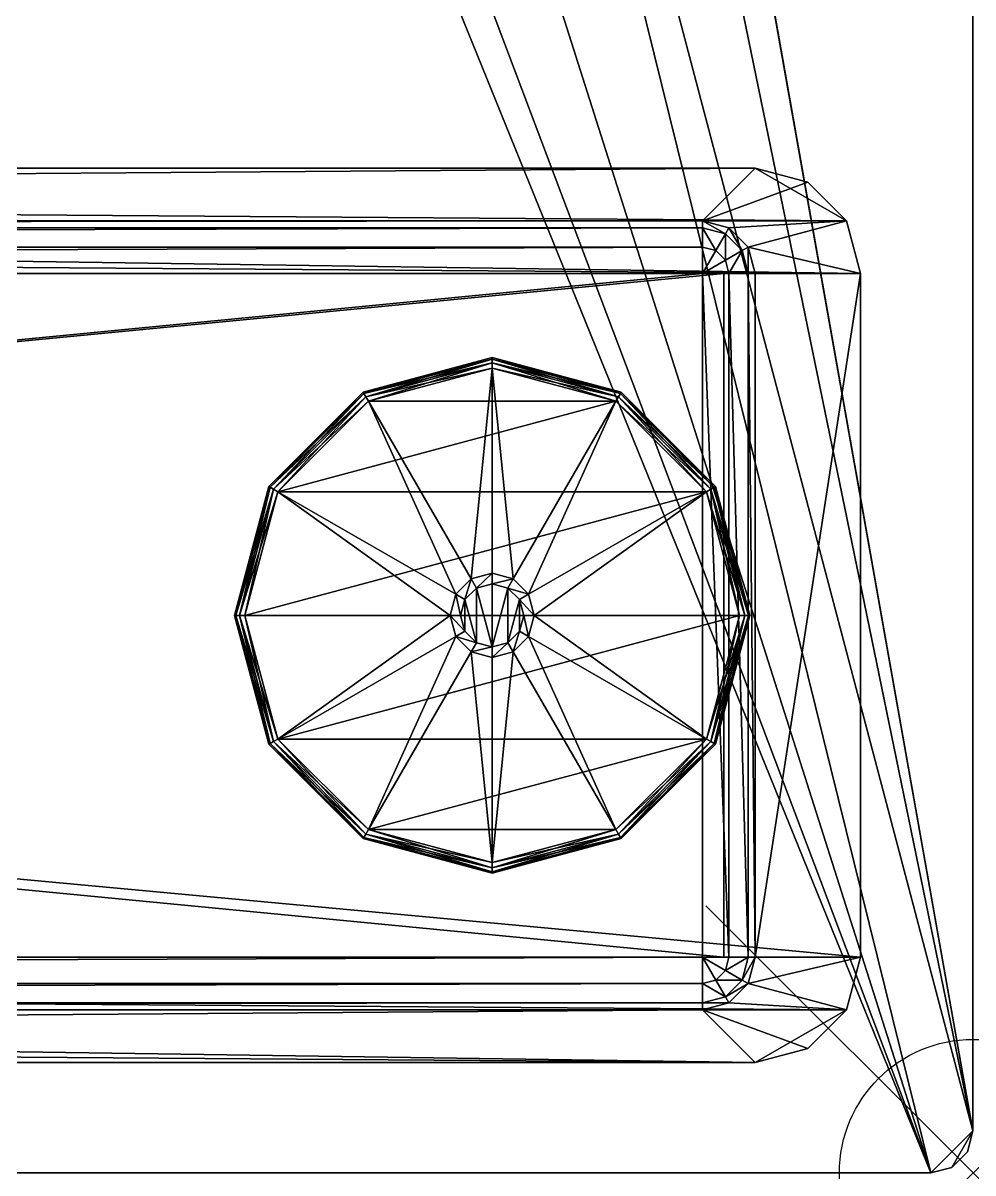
# Model space of a CAD drawing. Extents: x 0 to 78, y -60 to 0.
# Drawn here: x 74.399 to 77.953, y -60 to -55.697 of the extents above; entities that cross this region are included whole.
import ezdxf

# ---------------------------------------------------------------- set-up
doc = ezdxf.new("R2010")
doc.units = 0
doc.header["$LTSCALE"] = 2
doc.header["$PDMODE"] = 35
for name, color, linetype in [('AFUTL-3-EDLM', 16, 'Continuous'), ('AFUTL-3-FTPT', 4, 'Continuous'), ('AFUTL-3-GDPT', 4, 'Continuous'), ('AFUTL-3-TPLM', 15, 'Continuous'), ('AFUTL-P', 2, 'Continuous')]:
    doc.layers.add(name, color=color, linetype=linetype)

msp = doc.modelspace()

# ---------------------------------------------------------------- linework, layer by layer
at = {"layer": 'AFUTL-P'}
msp.add_point((77.9528, -60), dxfattribs=at)

# ---------------------------------------------------------------- meshes
at = {"layer": 'AFUTL-3-EDLM'}
mesh = msp.add_polyface(dxfattribs=at)
corners = [(0.1575, 0, 28.8052), (0.1575, 0, 27.8152), (0.0787, -0.0211, 28.8052), (0.0787, -0.0211, 27.8152), (0.0211, -0.0787, 28.8052), (0.0211, -0.0787, 27.8152), (0, -27.4016, 28.8052), (0, -27.4016, 27.8152), (0.0211, -27.4803, 28.8052), (0.0211, -27.4803, 27.8152), (0.0787, -27.538, 28.8052), (0.0787, -27.538, 27.8152), (0.1575, -27.5591, 27.8152), (47.874, -27.5591, 27.8152), (0.1575, -27.5591, 28.8052), (47.874, -27.5591, 28.8052), (0, -0.1575, 27.8152), (0, -0.1575, 28.8052), (47.9528, -27.538, 28.8052), (47.9528, -27.538, 27.8152), (48.0104, -27.4803, 28.8052), (48.0104, -27.4803, 27.8152), (48.0315, -27.4016, 28.8052), (48.0315, -27.4016, 27.8152), (48.0315, -0.1575, 28.8052), (48.0315, -59.8425, 27.8152), (48.0315, -0.1575, 27.8152), (48.0315, -59.8425, 28.8052), (48.1103, -0.0211, 28.8052), (48.189, 0, 27.8152), (48.189, 0, 28.8052), (48.1103, -0.0211, 27.8152), (48.0526, -0.0787, 28.8052), (48.0526, -0.0787, 27.8152), (77.7953, 0, 28.8052), (77.7953, 0, 27.8152), (77.9317, -0.0787, 28.8052), (77.9528, -0.1575, 27.8152), (77.9528, -0.1575, 28.8052), (77.9317, -0.0787, 27.8152), (77.8741, -0.0211, 28.8052), (77.8741, -0.0211, 27.8152), (48.0526, -59.9213, 28.8052), (48.0526, -59.9213, 27.8152), (48.1103, -59.9789, 28.8052), (48.1103, -59.9789, 27.8152), (48.189, -60, 28.8052), (48.189, -60, 27.8152), (77.7953, -60, 27.8152), (77.7953, -60, 28.8052), (77.8741, -59.9789, 28.8052), (77.8741, -59.9789, 27.8152), (77.9317, -59.9213, 28.8052), (77.9317, -59.9213, 27.8152), (77.9528, -59.8425, 28.8052), (77.9528, -59.8425, 27.8152), (48.0104, -0.0787, 28.8052), (48.0104, -0.0787, 27.8152), (47.9528, -0.0211, 28.8052), (47.9528, -0.0211, 27.8152), (47.874, 0, 28.8052), (47.874, 0, 27.8152)]
mesh.append_faces([[corners[k] for k in face] for face in [(2, 1, 3, 3), (4, 3, 5, 5), (8, 7, 9, 9), (10, 9, 11, 11), (14, 13, 15, 15), (14, 11, 12, 12), (17, 7, 6, 6), (17, 5, 16, 16), (18, 13, 19, 19), (20, 19, 21, 21), (22, 21, 23, 23), (24, 25, 26, 26), (28, 29, 30, 30), (32, 31, 28, 28), (24, 33, 32, 32), (34, 29, 35, 35), (36, 37, 38, 38), (40, 39, 36, 36), (34, 41, 40, 40), (42, 25, 27, 27), (44, 43, 42, 42), (46, 45, 44, 44), (46, 48, 47, 47), (50, 48, 49, 49), (52, 51, 50, 50), (54, 53, 52, 52), (54, 37, 55, 55), (22, 26, 24, 24), (56, 26, 57, 57), (58, 57, 59, 59), (60, 59, 61, 61), (60, 1, 0, 0)]], dxfattribs={"vtx0": -1})
mesh.append_faces([[corners[k] for k in face] for face in [(0, 1, 2, 2), (2, 3, 4, 4), (6, 7, 8, 8), (8, 9, 10, 10), (12, 13, 14, 14), (10, 11, 14, 14), (16, 7, 17, 17), (4, 5, 17, 17), (15, 13, 18, 18), (18, 19, 20, 20), (20, 21, 22, 22), (27, 25, 24, 24), (31, 29, 28, 28), (33, 31, 32, 32), (26, 33, 24, 24), (30, 29, 34, 34), (39, 37, 36, 36), (41, 39, 40, 40), (35, 41, 34, 34), (43, 25, 42, 42), (45, 43, 44, 44), (47, 45, 46, 46), (49, 48, 46, 46), (51, 48, 50, 50), (53, 51, 52, 52), (55, 53, 54, 54), (38, 37, 54, 54), (23, 26, 22, 22), (24, 26, 56, 56), (56, 57, 58, 58), (58, 59, 60, 60), (61, 1, 60, 60)]], dxfattribs={"vtx1": -1})
at = {"layer": 'AFUTL-3-FTPT'}
mesh = msp.add_polyface(dxfattribs=at)
corners = [(77.5319, -56.6339, 1.0787), (49.9729, -56.6339, 1.0787), (77.5319, -59.1929, 1.0787), (49.9729, -59.1929, 1.0787), (77.4792, -59.3898, 1.0787), (77.1382, -59.5866, 1.0787), (77.3351, -59.5339, 1.0787), (77.4792, -56.437, 1.0787), (50.3666, -56.2401, 1.0787), (50.0256, -56.437, 1.0787), (77.3351, -56.2929, 1.0787), (77.1382, -56.2401, 1.0787), (50.1697, -56.2929, 1.0787), (50.0256, -59.3898, 1.0787), (50.3666, -59.5866, 1.0787), (50.1697, -59.5339, 1.0787), (49.9729, -56.6339, 0.9606), (50.0256, -56.437, 0.9606), (50.1697, -56.2929, 0.9606), (50.3666, -56.2401, 0.9606), (49.9729, -59.1929, 0.9606), (50.0256, -59.3898, 0.9606), (50.1697, -59.5339, 0.9606), (50.3666, -59.5866, 0.9606), (77.1382, -59.5866, 0.9606), (77.3351, -59.5339, 0.9606), (77.4792, -59.3898, 0.9606), (77.5319, -59.1929, 0.9606), (77.5319, -56.6339, 0.9606), (77.1382, -56.2401, 0.9606), (77.3351, -56.2929, 0.9606), (77.4792, -56.437, 0.9606), (50.3666, -56.6339, 0.4882), (50.3666, -56.6339, 0.9606), (50.3929, -56.5354, 0.4882), (50.3929, -56.5354, 0.9606), (50.465, -56.4634, 0.4882), (50.465, -56.4634, 0.9606), (50.5634, -56.437, 0.4882), (50.5634, -56.437, 0.9606), (76.9414, -56.437, 0.4882), (76.9414, -56.437, 0.9606), (77.0398, -56.4634, 0.4882), (77.0398, -56.4634, 0.9606), (77.1119, -56.5354, 0.4882), (77.1119, -56.5354, 0.9606), (77.1382, -56.6339, 0.4882), (77.1382, -56.6339, 0.9606), (77.1382, -59.1929, 0.4882), (77.1382, -59.1929, 0.9606), (77.1119, -59.2913, 0.4882), (77.1119, -59.2913, 0.9606), (77.0398, -59.3634, 0.4882), (77.0398, -59.3634, 0.9606), (76.9414, -59.3898, 0.4882), (76.9414, -59.3898, 0.9606), (50.5634, -59.3898, 0.4882), (50.5634, -59.3898, 0.9606), (50.465, -59.3634, 0.4882), (50.465, -59.3634, 0.9606), (50.3929, -59.2913, 0.4882), (50.3929, -59.2913, 0.9606), (50.3666, -59.1929, 0.4882), (50.3666, -59.1929, 0.9606), (77.1119, -56.6339, 0.3898), (77.089, -56.5486, 0.3898), (77.0266, -56.4862, 0.3898), (76.9414, -56.4634, 0.3898), (76.9906, -56.5486, 0.3177), (76.9414, -56.5354, 0.3177), (76.9414, -56.6339, 0.2913), (77.0398, -56.6339, 0.3177), (77.0266, -56.5846, 0.3177), (50.3929, -56.6339, 0.3898), (50.4158, -56.5486, 0.3898), (50.4782, -56.4862, 0.3898), (50.5634, -56.4634, 0.3898), (50.5634, -56.5354, 0.3177), (50.5142, -56.5486, 0.3177), (50.4782, -56.5846, 0.3177), (50.465, -56.6339, 0.3177), (50.5634, -56.6339, 0.2913), (77.1119, -59.1929, 0.3898), (77.089, -59.2781, 0.3898), (77.0266, -59.3405, 0.3898), (76.9414, -59.3634, 0.3898), (76.9414, -59.2913, 0.3177), (76.9906, -59.2781, 0.3177), (77.0266, -59.2421, 0.3177), (77.0398, -59.1929, 0.3177), (76.9414, -59.1929, 0.2913), (50.3929, -59.1929, 0.3898), (50.4158, -59.2781, 0.3898), (50.4782, -59.3405, 0.3898), (50.5634, -59.3634, 0.3898), (50.5142, -59.2781, 0.3177), (50.5634, -59.2913, 0.3177), (50.5634, -59.1929, 0.2913), (50.465, -59.1929, 0.3177), (50.4782, -59.2421, 0.3177)]
mesh.append_faces([[corners[k] for k in face] for face in [(69, 68, 70, 70), (71, 70, 72, 72), (72, 70, 68, 68), (80, 79, 81, 81), (77, 81, 78, 78), (78, 81, 79, 79), (89, 88, 90, 90), (86, 90, 87, 87), (87, 90, 88, 88), (96, 95, 97, 97), (98, 97, 99, 99), (99, 97, 95, 95)]])
mesh.append_faces([[corners[k] for k in face] for face in [(4, 5, 6, 6), (14, 13, 15, 15), (17, 1, 9, 9), (18, 9, 12, 12), (19, 12, 8, 8), (1, 20, 3, 3), (13, 20, 21, 21), (15, 21, 22, 22), (14, 22, 23, 23), (14, 24, 5, 5), (6, 24, 25, 25), (4, 25, 26, 26), (2, 26, 27, 27), (2, 28, 0, 0), (30, 11, 10, 10), (31, 10, 7, 7), (28, 7, 0, 0), (19, 11, 29, 29), (34, 33, 35, 35), (36, 35, 37, 37), (38, 37, 39, 39), (42, 41, 43, 43), (44, 43, 45, 45), (46, 45, 47, 47), (50, 49, 51, 51), (52, 51, 53, 53), (54, 53, 55, 55), (58, 57, 59, 59), (60, 59, 61, 61), (62, 61, 63, 63), (49, 46, 47, 47), (44, 64, 65, 65), (42, 65, 66, 66), (40, 66, 67, 67), (67, 68, 69, 69), (65, 71, 72, 72), (66, 72, 68, 68), (41, 38, 39, 39), (33, 62, 63, 63), (74, 32, 34, 34), (75, 34, 36, 36), (76, 36, 38, 38), (75, 77, 78, 78), (74, 78, 79, 79), (73, 79, 80, 80), (83, 48, 50, 50), (84, 50, 52, 52), (85, 52, 54, 54), (84, 86, 87, 87), (83, 87, 88, 88), (82, 88, 89, 89), (60, 91, 92, 92), (58, 92, 93, 93), (56, 93, 94, 94), (94, 95, 96, 96), (92, 98, 99, 99), (93, 99, 95, 95), (54, 57, 56, 56), (64, 48, 82, 82), (71, 82, 89, 89), (70, 89, 90, 90), (69, 81, 77, 77), (67, 77, 76, 76), (40, 76, 38, 38), (91, 32, 73, 73), (98, 73, 80, 80), (97, 80, 81, 81), (85, 56, 94, 94), (86, 94, 96, 96), (90, 96, 97, 97), (70, 97, 81, 81)]], dxfattribs={"vtx0": -1})
mesh.append_faces([[corners[k] for k in face] for face in [(0, 1, 2, 2), (2, 3, 4, 4), (7, 8, 0, 0), (5, 13, 14, 14), (39, 29, 41, 41), (28, 45, 31, 31), (27, 49, 28, 28), (49, 27, 51, 51), (51, 26, 53, 53), (53, 26, 55, 55), (55, 23, 57, 57), (20, 61, 21, 21), (16, 33, 20, 20), (33, 16, 35, 35), (35, 17, 37, 37), (37, 17, 39, 39)]], dxfattribs={"vtx0": -1, "vtx1": -1})
mesh.append_faces([[corners[k] for k in face] for face in [(4, 3, 5, 5), (0, 8, 9, 9)]], dxfattribs={"vtx0": -1, "vtx1": -1, "vtx3": -1})
mesh.append_faces([[corners[k] for k in face] for face in [(2, 1, 3, 3), (0, 9, 1, 1), (7, 11, 8, 8), (39, 19, 29, 29), (41, 29, 30, 30), (41, 30, 31, 31), (31, 45, 43, 43), (31, 43, 41, 41), (28, 49, 47, 47), (28, 47, 45, 45), (51, 27, 26, 26), (55, 26, 25, 25), (55, 25, 24, 24), (57, 23, 22, 22), (57, 22, 21, 21), (21, 61, 59, 59), (21, 59, 57, 57), (20, 33, 63, 63), (20, 63, 61, 61), (35, 16, 17, 17), (39, 17, 18, 18)]], dxfattribs={"vtx0": -1, "vtx3": -1})
mesh.append_faces([[corners[k] for k in face] for face in [(10, 11, 7, 7), (16, 1, 17, 17), (17, 9, 18, 18), (18, 12, 19, 19), (16, 20, 1, 1), (3, 20, 13, 13), (13, 21, 15, 15), (15, 22, 14, 14), (23, 24, 14, 14), (5, 24, 6, 6), (6, 25, 4, 4), (4, 26, 2, 2), (27, 28, 2, 2), (29, 11, 30, 30), (30, 10, 31, 31), (31, 7, 28, 28), (8, 11, 19, 19), (32, 33, 34, 34), (34, 35, 36, 36), (36, 37, 38, 38), (40, 41, 42, 42), (42, 43, 44, 44), (44, 45, 46, 46), (48, 49, 50, 50), (50, 51, 52, 52), (52, 53, 54, 54), (56, 57, 58, 58), (58, 59, 60, 60), (60, 61, 62, 62), (48, 46, 49, 49), (46, 64, 44, 44), (44, 65, 42, 42), (42, 66, 40, 40), (64, 71, 65, 65), (65, 72, 66, 66), (40, 38, 41, 41), (32, 62, 33, 33), (73, 32, 74, 74), (74, 34, 75, 75), (75, 36, 76, 76), (76, 77, 75, 75), (75, 78, 74, 74), (74, 79, 73, 73), (82, 48, 83, 83), (83, 50, 84, 84), (84, 52, 85, 85), (85, 86, 84, 84), (84, 87, 83, 83), (83, 88, 82, 82), (62, 91, 60, 60), (60, 92, 58, 58), (58, 93, 56, 56), (91, 98, 92, 92), (92, 99, 93, 93), (55, 57, 54, 54), (46, 48, 64, 64), (64, 82, 71, 71), (71, 89, 70, 70), (70, 81, 69, 69), (69, 77, 67, 67), (67, 76, 40, 40), (62, 32, 91, 91), (91, 73, 98, 98), (98, 80, 97, 97), (54, 56, 85, 85), (85, 94, 86, 86), (86, 96, 90, 90), (90, 97, 70, 70)]], dxfattribs={"vtx1": -1})
mesh.append_faces([[corners[k] for k in face] for face in [(3, 13, 5, 5), (18, 19, 39, 39), (24, 23, 55, 55)]], dxfattribs={"vtx1": -1, "vtx3": -1})
mesh.append_faces([[corners[k] for k in face] for face in [(8, 12, 9, 9), (67, 66, 68, 68), (94, 93, 95, 95)]], dxfattribs={"vtx3": -1})
mesh = msp.add_polyface(dxfattribs=at)
corners = [(77.0201, -59.1929, 0.9606), (50.4847, -59.1929, 0.9606), (77.0201, -56.6339, 0.9606), (50.4847, -56.6339, 0.9606), (77.0201, -56.6339, 0.4882), (50.4847, -56.6339, 0.4882), (77.0201, -59.1929, 0.4882), (50.4847, -59.1929, 0.4882)]
mesh.append_faces([[corners[k] for k in face] for face in [(2, 1, 3, 3), (4, 3, 5, 5), (6, 5, 7, 7), (1, 6, 7, 7), (1, 5, 3, 3), (6, 2, 4, 4)]], dxfattribs={"vtx0": -1})
mesh.append_faces([[corners[k] for k in face] for face in [(0, 1, 2, 2), (2, 3, 4, 4), (4, 5, 6, 6), (0, 6, 1, 1), (7, 5, 1, 1), (0, 2, 6, 6)]], dxfattribs={"vtx1": -1})
at = {"layer": 'AFUTL-3-GDPT'}
mesh = msp.add_polyface(dxfattribs=at)
corners = [(75.1894, -57.9134, 0.252), (75.1947, -57.9134, 0.2717), (75.3186, -57.4311, 0.252), (75.3232, -57.4337, 0.2717), (75.6717, -57.078, 0.252), (75.6743, -57.0826, 0.2717), (75.3527, -57.4508, 0.2913), (75.3357, -57.4409, 0.2861), (75.2288, -57.9134, 0.2913), (75.2091, -57.9134, 0.2861), (75.6914, -57.1121, 0.2913), (75.6815, -57.0951, 0.2861), (75.6717, -57.078, 0.0394), (75.6743, -57.0826, 0.0197), (75.3186, -57.4311, 0.0394), (75.3232, -57.4337, 0.0197), (75.1894, -57.9134, 0.0394), (75.1947, -57.9134, 0.0197), (75.2288, -57.9134), (75.2091, -57.9134, 0.0053), (75.3527, -57.4508), (75.3357, -57.4409, 0.0053), (75.6914, -57.1121), (75.6815, -57.0951, 0.0053), (76.154, -56.9488, 0.0394), (76.9552, -57.4508), (75.9965, -57.9134, 0.2913), (76.0176, -57.8346, 0.2913)]
mesh.append_faces([[corners[k] for k in face] for face in [(2, 1, 3, 3), (4, 3, 5, 5), (8, 7, 9, 9), (6, 11, 7, 7), (3, 9, 7, 7), (5, 7, 11, 11), (14, 13, 15, 15), (16, 15, 17, 17), (20, 19, 21, 21), (22, 21, 23, 23), (15, 23, 21, 21), (17, 21, 19, 19), (0, 14, 16, 16), (4, 24, 12, 12), (2, 12, 14, 14)]], dxfattribs={"vtx0": -1})
mesh.append_faces([[corners[k] for k in face] for face in [(25, 18, 20, 20), (27, 10, 6, 6)]], dxfattribs={"vtx0": -1, "vtx3": -1})
mesh.append_faces([[corners[k] for k in face] for face in [(0, 1, 2, 2), (2, 3, 4, 4), (6, 7, 8, 8), (10, 11, 6, 6), (1, 9, 3, 3), (3, 7, 5, 5), (12, 13, 14, 14), (14, 15, 16, 16), (18, 19, 20, 20), (20, 21, 22, 22), (13, 23, 15, 15), (15, 21, 17, 17), (2, 14, 0, 0), (4, 12, 2, 2)]], dxfattribs={"vtx1": -1})
mesh.append_faces([[corners[k] for k in face] for face in [(6, 8, 26, 26)]], dxfattribs={"vtx1": -1, "vtx3": -1})
mesh = msp.add_polyface(dxfattribs=at)
corners = [(75.6717, -57.078, 0.252), (75.6743, -57.0826, 0.2717), (76.154, -56.9488, 0.252), (76.154, -56.9541, 0.2717), (76.154, -56.9882, 0.2913), (76.154, -56.9685, 0.2861), (75.6914, -57.1121, 0.2913), (75.6815, -57.0951, 0.2861), (76.154, -56.9488, 0.0394), (76.154, -56.9541, 0.0197), (75.6717, -57.078, 0.0394), (75.6743, -57.0826, 0.0197), (75.6914, -57.1121), (75.6815, -57.0951, 0.0053), (76.154, -56.9882), (76.154, -56.9685, 0.0053), (76.6166, -57.1121), (75.3527, -57.4508), (76.154, -57.7953, 0.8819), (76.154, -57.7559, 0.8425), (76.0949, -57.8111, 0.8819), (76.0752, -57.777, 0.8425), (76.0517, -57.8543, 0.8819), (76.0176, -57.8346, 0.8425), (76.0359, -57.9134, 0.8819), (75.9965, -57.9134, 0.8425), (76.154, -57.7559, 0.2913), (76.0752, -57.777, 0.2913), (76.0176, -57.8346, 0.2913), (75.9965, -57.9134, 0.2913), (75.3527, -57.4508, 0.2913), (76.154, -58.0315, 0.8819), (76.0949, -58.0157, 0.8819)]
mesh.append_faces([[corners[k] for k in face] for face in [(2, 1, 3, 3), (6, 5, 7, 7), (3, 7, 5, 5), (10, 9, 11, 11), (14, 13, 15, 15), (11, 15, 13, 13), (16, 12, 14, 14), (20, 19, 21, 21), (22, 21, 23, 23), (24, 23, 25, 25), (21, 26, 27, 27), (23, 27, 28, 28), (25, 28, 29, 29)]], dxfattribs={"vtx0": -1})
mesh.append_faces([[corners[k] for k in face] for face in [(26, 4, 27, 27), (27, 6, 28, 28), (28, 30, 29, 29)]], dxfattribs={"vtx0": -1, "vtx1": -1})
mesh.append_faces([[corners[k] for k in face] for face in [(16, 17, 12, 12), (27, 4, 6, 6), (31, 18, 20, 20), (32, 20, 22, 22)]], dxfattribs={"vtx0": -1, "vtx3": -1})
mesh.append_faces([[corners[k] for k in face] for face in [(0, 1, 2, 2), (4, 5, 6, 6), (1, 7, 3, 3), (8, 9, 10, 10), (12, 13, 14, 14), (9, 15, 11, 11), (2, 8, 0, 0), (18, 19, 20, 20), (20, 21, 22, 22), (22, 23, 24, 24), (19, 26, 21, 21), (21, 27, 23, 23), (23, 28, 25, 25)]], dxfattribs={"vtx1": -1})
mesh = msp.add_polyface(dxfattribs=at)
corners = [(76.154, -56.9488, 0.252), (76.154, -56.9541, 0.2717), (76.6363, -57.078, 0.252), (76.6336, -57.0826, 0.2717), (76.9893, -57.4311, 0.252), (76.9848, -57.4337, 0.2717), (76.9552, -57.4508, 0.2913), (76.9723, -57.4409, 0.2861), (76.6166, -57.1121, 0.2913), (76.6264, -57.0951, 0.2861), (76.154, -56.9882, 0.2913), (76.154, -56.9685, 0.2861), (76.9893, -57.4311, 0.0394), (77.1133, -57.9134, 0.0197), (76.9848, -57.4337, 0.0197), (76.6363, -57.078, 0.0394), (76.6336, -57.0826, 0.0197), (76.154, -56.9488, 0.0394), (76.154, -56.9541, 0.0197), (76.154, -56.9882), (76.154, -56.9685, 0.0053), (76.6166, -57.1121), (76.6264, -57.0951, 0.0053), (76.9552, -57.4508), (76.9723, -57.4409, 0.0053), (77.1185, -57.9134, 0.0394), (75.3527, -57.4508), (76.2904, -57.8346, 0.2913), (76.2327, -57.777, 0.2913)]
mesh.append_faces([[corners[k] for k in face] for face in [(2, 1, 3, 3), (4, 3, 5, 5), (8, 7, 9, 9), (10, 9, 11, 11), (3, 11, 9, 9), (5, 9, 7, 7), (12, 13, 14, 14), (15, 14, 16, 16), (17, 16, 18, 18), (21, 20, 22, 22), (23, 22, 24, 24), (16, 24, 22, 22), (18, 22, 20, 20), (4, 25, 12, 12), (2, 12, 15, 15), (0, 15, 17, 17)]], dxfattribs={"vtx0": -1})
mesh.append_faces([[corners[k] for k in face] for face in [(23, 26, 21, 21)]], dxfattribs={"vtx0": -1, "vtx1": -1})
mesh.append_faces([[corners[k] for k in face] for face in [(27, 6, 8, 8), (28, 8, 10, 10)]], dxfattribs={"vtx0": -1, "vtx3": -1})
mesh.append_faces([[corners[k] for k in face] for face in [(0, 1, 2, 2), (2, 3, 4, 4), (6, 7, 8, 8), (8, 9, 10, 10), (1, 11, 3, 3), (3, 9, 5, 5), (12, 14, 15, 15), (15, 16, 17, 17), (19, 20, 21, 21), (21, 22, 23, 23), (14, 24, 16, 16), (16, 22, 18, 18), (4, 12, 2, 2), (2, 15, 0, 0)]], dxfattribs={"vtx1": -1})
mesh = msp.add_polyface(dxfattribs=at)
corners = [(76.9893, -57.4311, 0.252), (76.9848, -57.4337, 0.2717), (77.1185, -57.9134, 0.252), (77.1133, -57.9134, 0.2717), (77.0792, -57.9134, 0.2913), (77.0989, -57.9134, 0.2861), (76.9552, -57.4508, 0.2913), (76.9723, -57.4409, 0.2861), (77.1185, -57.9134, 0.0394), (77.1133, -57.9134, 0.0197), (76.9893, -57.4311, 0.0394), (76.9552, -57.4508), (76.9723, -57.4409, 0.0053), (77.0792, -57.9134), (77.0989, -57.9134, 0.0053), (76.9848, -57.4337, 0.0197), (75.2288, -57.9134), (76.2721, -57.9134, 0.8819), (76.3115, -57.9134, 0.8425), (76.2563, -57.8543, 0.8819), (76.2904, -57.8346, 0.8425), (76.213, -57.8111, 0.8819), (76.2327, -57.777, 0.8425), (76.154, -57.7953, 0.8819), (76.154, -57.7559, 0.8425), (76.3115, -57.9134, 0.2913), (76.2904, -57.8346, 0.2913), (76.2327, -57.777, 0.2913), (76.154, -57.7559, 0.2913), (76.6166, -57.1121, 0.2913), (76.154, -56.9882, 0.2913), (76.2563, -57.9724, 0.8819), (76.213, -58.0157, 0.8819), (76.154, -58.0315, 0.8819)]
mesh.append_faces([[corners[k] for k in face] for face in [(2, 1, 3, 3), (6, 5, 7, 7), (3, 7, 5, 5), (13, 12, 14, 14), (15, 14, 12, 12), (19, 18, 20, 20), (21, 20, 22, 22), (23, 22, 24, 24), (20, 25, 26, 26), (22, 26, 27, 27), (24, 27, 28, 28)]], dxfattribs={"vtx0": -1})
mesh.append_faces([[corners[k] for k in face] for face in [(13, 16, 11, 11), (25, 6, 26, 26), (26, 29, 27, 27), (27, 30, 28, 28)]], dxfattribs={"vtx0": -1, "vtx1": -1})
mesh.append_faces([[corners[k] for k in face] for face in [(25, 4, 6, 6), (32, 19, 21, 21), (33, 21, 23, 23)]], dxfattribs={"vtx0": -1, "vtx3": -1})
mesh.append_faces([[corners[k] for k in face] for face in [(0, 1, 2, 2), (4, 5, 6, 6), (1, 7, 3, 3), (8, 9, 10, 10), (11, 12, 13, 13), (9, 14, 15, 15), (2, 8, 0, 0), (17, 18, 19, 19), (19, 20, 21, 21), (21, 22, 23, 23), (18, 25, 20, 20), (20, 26, 22, 22), (22, 27, 24, 24), (17, 19, 31, 31)]], dxfattribs={"vtx1": -1})
mesh = msp.add_polyface(dxfattribs=at)
corners = [(75.3186, -58.3957, 0.252), (75.3232, -58.393, 0.2717), (75.1894, -57.9134, 0.252), (75.1947, -57.9134, 0.2717), (75.2288, -57.9134, 0.2913), (75.2091, -57.9134, 0.2861), (75.3527, -58.376, 0.2913), (75.3357, -58.3858, 0.2861), (75.1894, -57.9134, 0.0394), (75.1947, -57.9134, 0.0197), (75.3186, -58.3957, 0.0394), (75.3232, -58.393, 0.0197), (75.3527, -58.376), (75.3357, -58.3858, 0.0053), (75.2288, -57.9134), (75.2091, -57.9134, 0.0053), (77.0792, -57.9134), (76.0359, -57.9134, 0.8819), (75.9965, -57.9134, 0.8425), (76.0517, -57.9724, 0.8819), (76.0176, -57.9921, 0.8425), (76.0949, -58.0157, 0.8819), (76.0752, -58.0498, 0.8425), (76.154, -58.0315, 0.8819), (76.154, -58.0709, 0.8425), (75.9965, -57.9134, 0.2913), (76.0176, -57.9921, 0.2913), (76.0752, -58.0498, 0.2913), (76.154, -58.0709, 0.2913), (75.6914, -58.7146, 0.2913), (76.154, -58.8386, 0.2913), (76.0949, -57.8111, 0.8819), (76.0517, -57.8543, 0.8819)]
mesh.append_faces([[corners[k] for k in face] for face in [(2, 1, 3, 3), (6, 5, 7, 7), (3, 7, 5, 5), (10, 9, 11, 11), (14, 13, 15, 15), (11, 15, 13, 13), (19, 18, 20, 20), (21, 20, 22, 22), (23, 22, 24, 24), (20, 25, 26, 26), (22, 26, 27, 27), (24, 27, 28, 28), (19, 32, 17, 17)]], dxfattribs={"vtx0": -1})
mesh.append_faces([[corners[k] for k in face] for face in [(25, 6, 26, 26), (26, 29, 27, 27), (27, 30, 28, 28), (23, 31, 21, 21), (21, 32, 19, 19)]], dxfattribs={"vtx0": -1, "vtx1": -1})
mesh.append_faces([[corners[k] for k in face] for face in [(16, 12, 14, 14), (25, 4, 6, 6)]], dxfattribs={"vtx0": -1, "vtx3": -1})
mesh.append_faces([[corners[k] for k in face] for face in [(0, 1, 2, 2), (4, 5, 6, 6), (1, 7, 3, 3), (8, 9, 10, 10), (12, 13, 14, 14), (9, 15, 11, 11), (2, 8, 0, 0), (17, 18, 19, 19), (19, 20, 21, 21), (21, 22, 23, 23), (18, 25, 20, 20), (20, 26, 22, 22), (22, 27, 24, 24)]], dxfattribs={"vtx1": -1})
mesh = msp.add_polyface(dxfattribs=at)
corners = [(76.6363, -58.7487, 0.252), (76.6336, -58.7442, 0.2717), (76.154, -58.8779, 0.252), (76.154, -58.8727, 0.2717), (76.154, -58.8386, 0.2913), (76.154, -58.8583, 0.2861), (76.6166, -58.7146, 0.2913), (76.6264, -58.7317, 0.2861), (76.154, -58.8779, 0.0394), (76.154, -58.8727, 0.0197), (76.6363, -58.7487, 0.0394), (76.6166, -58.7146), (76.6264, -58.7317, 0.0053), (76.154, -58.8386), (76.154, -58.8583, 0.0053), (76.6336, -58.7442, 0.0197), (75.6914, -58.7146), (76.9552, -58.376), (76.2563, -57.9724, 0.8819), (76.2904, -57.9921, 0.8425), (76.2721, -57.9134, 0.8819), (76.3115, -57.9134, 0.8425), (76.154, -58.0315, 0.8819), (76.154, -58.0709, 0.8425), (76.213, -58.0157, 0.8819), (76.2327, -58.0498, 0.8425), (76.2904, -57.9921, 0.2913), (76.3115, -57.9134, 0.2913), (76.154, -58.0709, 0.2913), (76.2327, -58.0498, 0.2913), (76.9552, -58.376, 0.2913), (76.2563, -57.8543, 0.8819), (76.213, -57.8111, 0.8819)]
mesh.append_faces([[corners[k] for k in face] for face in [(2, 1, 3, 3), (6, 5, 7, 7), (3, 7, 5, 5), (13, 12, 14, 14), (15, 14, 12, 12), (16, 11, 13, 13), (20, 19, 21, 21), (24, 23, 25, 25), (18, 25, 19, 19), (21, 26, 27, 27), (25, 28, 29, 29), (19, 29, 26, 26)]], dxfattribs={"vtx0": -1})
mesh.append_faces([[corners[k] for k in face] for face in [(28, 4, 29, 29), (29, 6, 26, 26), (26, 30, 27, 27), (18, 31, 24, 24), (24, 32, 22, 22)]], dxfattribs={"vtx0": -1, "vtx1": -1})
mesh.append_faces([[corners[k] for k in face] for face in [(16, 17, 11, 11), (29, 4, 6, 6)]], dxfattribs={"vtx0": -1, "vtx3": -1})
mesh.append_faces([[corners[k] for k in face] for face in [(0, 1, 2, 2), (4, 5, 6, 6), (1, 7, 3, 3), (8, 9, 10, 10), (11, 12, 13, 13), (9, 14, 15, 15), (2, 8, 0, 0), (18, 19, 20, 20), (22, 23, 24, 24), (24, 25, 18, 18), (19, 26, 21, 21), (23, 28, 25, 25), (25, 29, 19, 19)]], dxfattribs={"vtx1": -1})
mesh = msp.add_polyface(dxfattribs=at)
corners = [(76.154, -58.8779, 0.252), (76.154, -58.8727, 0.2717), (75.6717, -58.7487, 0.252), (75.6743, -58.7442, 0.2717), (75.3186, -58.3957, 0.252), (75.3232, -58.393, 0.2717), (75.3527, -58.376, 0.2913), (75.3357, -58.3858, 0.2861), (75.6914, -58.7146, 0.2913), (75.6815, -58.7317, 0.2861), (76.154, -58.8386, 0.2913), (76.154, -58.8583, 0.2861), (75.3186, -58.3957, 0.0394), (75.3232, -58.393, 0.0197), (75.6717, -58.7487, 0.0394), (75.6743, -58.7442, 0.0197), (76.154, -58.8779, 0.0394), (76.154, -58.8727, 0.0197), (76.154, -58.8386), (76.154, -58.8583, 0.0053), (75.6914, -58.7146), (75.6815, -58.7317, 0.0053), (75.3527, -58.376), (75.3357, -58.3858, 0.0053), (75.1894, -57.9134, 0.0394), (76.9552, -58.376), (76.0176, -57.9921, 0.2913), (76.0752, -58.0498, 0.2913)]
mesh.append_faces([[corners[k] for k in face] for face in [(2, 1, 3, 3), (4, 3, 5, 5), (8, 7, 9, 9), (10, 9, 11, 11), (3, 11, 9, 9), (5, 9, 7, 7), (14, 13, 15, 15), (16, 15, 17, 17), (20, 19, 21, 21), (22, 21, 23, 23), (15, 23, 21, 21), (17, 21, 19, 19), (4, 24, 12, 12), (2, 12, 14, 14), (0, 14, 16, 16)]], dxfattribs={"vtx0": -1})
mesh.append_faces([[corners[k] for k in face] for face in [(22, 25, 20, 20)]], dxfattribs={"vtx0": -1, "vtx1": -1})
mesh.append_faces([[corners[k] for k in face] for face in [(26, 6, 8, 8), (27, 8, 10, 10)]], dxfattribs={"vtx0": -1, "vtx3": -1})
mesh.append_faces([[corners[k] for k in face] for face in [(0, 1, 2, 2), (2, 3, 4, 4), (6, 7, 8, 8), (8, 9, 10, 10), (1, 11, 3, 3), (3, 9, 5, 5), (12, 13, 14, 14), (14, 15, 16, 16), (18, 19, 20, 20), (20, 21, 22, 22), (13, 23, 15, 15), (15, 21, 17, 17), (4, 12, 2, 2), (2, 14, 0, 0)]], dxfattribs={"vtx1": -1})
mesh = msp.add_polyface(dxfattribs=at)
corners = [(77.1185, -57.9134, 0.252), (77.1133, -57.9134, 0.2717), (76.9893, -58.3957, 0.252), (76.9848, -58.393, 0.2717), (76.6363, -58.7487, 0.252), (76.6336, -58.7442, 0.2717), (76.6166, -58.7146, 0.2913), (76.6264, -58.7317, 0.2861), (76.9552, -58.376, 0.2913), (76.9723, -58.3858, 0.2861), (77.0792, -57.9134, 0.2913), (77.0989, -57.9134, 0.2861), (76.9893, -58.3957, 0.0394), (76.9848, -58.393, 0.0197), (77.1185, -57.9134, 0.0394), (77.1133, -57.9134, 0.0197), (76.6363, -58.7487, 0.0394), (76.154, -58.8727, 0.0197), (76.6336, -58.7442, 0.0197), (77.0792, -57.9134), (77.0989, -57.9134, 0.0053), (76.9552, -58.376), (76.9723, -58.3858, 0.0053), (76.6166, -58.7146), (76.6264, -58.7317, 0.0053), (76.154, -58.8779, 0.0394), (75.3527, -58.376), (76.2904, -57.9921, 0.2913), (76.3115, -57.9134, 0.2913)]
mesh.append_faces([[corners[k] for k in face] for face in [(2, 1, 3, 3), (4, 3, 5, 5), (8, 7, 9, 9), (10, 9, 11, 11), (3, 11, 9, 9), (5, 9, 7, 7), (14, 13, 15, 15), (16, 17, 18, 18), (12, 18, 13, 13), (21, 20, 22, 22), (23, 22, 24, 24), (13, 24, 22, 22), (15, 22, 20, 20), (4, 25, 16, 16), (2, 16, 12, 12), (0, 12, 14, 14)]], dxfattribs={"vtx0": -1})
mesh.append_faces([[corners[k] for k in face] for face in [(21, 26, 19, 19)]], dxfattribs={"vtx0": -1, "vtx1": -1})
mesh.append_faces([[corners[k] for k in face] for face in [(27, 6, 8, 8), (28, 8, 10, 10)]], dxfattribs={"vtx0": -1, "vtx3": -1})
mesh.append_faces([[corners[k] for k in face] for face in [(0, 1, 2, 2), (2, 3, 4, 4), (6, 7, 8, 8), (8, 9, 10, 10), (1, 11, 3, 3), (3, 9, 5, 5), (12, 13, 14, 14), (16, 18, 12, 12), (19, 20, 21, 21), (21, 22, 23, 23), (18, 24, 13, 13), (13, 22, 15, 15), (4, 16, 2, 2), (2, 12, 0, 0)]], dxfattribs={"vtx1": -1})
at = {"layer": 'AFUTL-3-TPLM'}
mesh = msp.add_polyface(dxfattribs=at)
corners = [(75.5906, -46.5354, 27.8152), (75.5906, -46.5354, 28.8052), (75.3796, -45.748, 27.8152), (75.3796, -45.748, 28.8052), (74.8032, -45.1716, 27.8152), (74.8032, -45.1716, 28.8052), (74.0158, -44.9606, 27.8152), (74.0158, -44.9606, 28.8052), (73.2284, -45.1716, 27.8152), (73.2284, -45.1716, 28.8052), (72.652, -45.748, 27.8152), (72.652, -45.748, 28.8052), (72.441, -46.5354, 27.8152), (72.441, -46.5354, 28.8052), (72.652, -47.3228, 27.8152), (72.652, -47.3228, 28.8052), (73.2284, -47.8993, 27.8152), (73.2284, -47.8993, 28.8052), (74.0158, -48.1102, 27.8152), (74.0158, -48.1102, 28.8052), (74.8032, -47.8993, 27.8152), (74.8032, -47.8993, 28.8052), (75.3796, -47.3228, 27.8152), (75.3796, -47.3228, 28.8052), (77.9528, -59.8425, 28.8052), (77.9528, -0.1575, 28.8052), (75.5906, -13.4646, 27.8152), (75.5906, -13.4646, 28.8052), (75.3796, -12.6772, 27.8152), (75.3796, -12.6772, 28.8052), (74.8032, -12.1007, 27.8152), (74.8032, -12.1007, 28.8052), (74.0158, -11.8898, 27.8152), (74.0158, -11.8898, 28.8052), (73.2284, -12.1007, 27.8152), (73.2284, -12.1007, 28.8052), (72.652, -12.6772, 27.8152), (72.652, -12.6772, 28.8052), (72.441, -13.4646, 27.8152), (72.441, -13.4646, 28.8052), (72.652, -14.252, 27.8152), (72.652, -14.252, 28.8052), (73.2284, -14.8284, 27.8152), (73.2284, -14.8284, 28.8052), (74.0158, -15.0394, 27.8152), (74.0158, -15.0394, 28.8052), (74.8032, -14.8284, 27.8152), (74.8032, -14.8284, 28.8052), (75.3796, -14.252, 27.8152), (75.3796, -14.252, 28.8052), (77.7953, 0, 28.8052), (48.189, 0, 28.8052), (77.7953, -60, 28.8052), (77.8741, -59.9789, 28.8052), (48.189, -60, 28.8052), (77.9317, -59.9213, 28.8052), (77.9317, -0.0787, 28.8052), (77.8741, -0.0211, 28.8052), (48.0315, -0.1575, 28.8052), (48.1103, -0.0211, 28.8052), (48.0526, -0.0787, 28.8052), (48.0315, -59.8425, 28.8052), (48.1103, -59.9789, 28.8052), (48.0526, -59.9213, 28.8052), (77.9528, -0.1575, 27.8152), (77.9528, -59.8425, 27.8152), (49.5735, -36.3817, 27.8152), (49.2601, -34.5427, 27.8152), (49.2601, -34.6957, 27.8152), (49.2417, -34.7641, 27.8152), (49.1917, -34.8142, 27.8152), (49.0995, -36.3817, 27.8152), (49.1233, -34.8325, 27.8152), (49.0549, -34.8142, 27.8152), (49.0048, -34.7641, 27.8152), (48.9865, -34.6957, 27.8152), (49.0995, -36.5179, 27.8152), (48.0315, -59.8425, 27.8152), (49.1357, -36.6306, 27.8152), (49.2219, -36.7118, 27.8152), (48.189, -60, 27.8152), (49.5735, -36.5179, 27.8152), (77.7953, -60, 27.8152), (77.8741, -59.9789, 27.8152), (77.9317, -59.9213, 27.8152), (77.7953, 0, 27.8152), (48.189, 0, 27.8152), (49.3365, -36.7413, 27.8152), (49.4511, -36.7118, 27.8152), (49.5373, -36.6306, 27.8152), (48.1103, -59.9789, 27.8152), (48.0526, -59.9213, 27.8152), (48.0315, -0.1575, 27.8152), (48.9865, -34.5427, 27.8152), (48.0526, -0.0787, 27.8152), (48.1103, -0.0211, 27.8152), (77.8741, -0.0211, 27.8152), (77.9317, -0.0787, 27.8152)]
mesh.append_faces([[corners[k] for k in face] for face in [(2, 1, 3, 3), (4, 3, 5, 5), (6, 5, 7, 7), (8, 7, 9, 9), (10, 9, 11, 11), (12, 11, 13, 13), (14, 13, 15, 15), (16, 15, 17, 17), (18, 17, 19, 19), (20, 19, 21, 21), (22, 21, 23, 23), (0, 23, 1, 1), (28, 27, 29, 29), (30, 29, 31, 31), (32, 31, 33, 33), (34, 33, 35, 35), (36, 35, 37, 37), (38, 37, 39, 39), (40, 39, 41, 41), (42, 41, 43, 43), (44, 43, 45, 45), (46, 45, 47, 47), (48, 47, 49, 49), (26, 49, 27, 27), (58, 59, 60, 60), (62, 61, 63, 63), (83, 65, 84, 84), (77, 90, 91, 91), (64, 96, 97, 97)]], dxfattribs={"vtx0": -1})
mesh.append_faces([[corners[k] for k in face] for face in [(23, 24, 1, 1), (27, 25, 29, 29), (29, 25, 31, 31), (31, 50, 33, 33), (33, 50, 35, 35), (35, 50, 37, 37), (37, 51, 39, 39), (39, 13, 41, 41), (41, 11, 43, 43), (52, 15, 54, 54), (5, 47, 7, 7), (47, 5, 49, 49), (49, 3, 27, 27), (54, 61, 62, 62), (2, 26, 0, 0), (26, 2, 48, 48), (48, 4, 46, 46), (46, 6, 44, 44), (44, 8, 42, 42), (42, 10, 40, 40), (40, 12, 38, 38), (14, 80, 12, 12), (80, 14, 82, 82), (82, 65, 83, 83), (85, 36, 86, 86)]], dxfattribs={"vtx0": -1, "vtx1": -1})
mesh.append_faces([[corners[k] for k in face] for face in [(1, 25, 27, 27), (31, 25, 50, 50), (39, 51, 13, 13), (24, 21, 52, 52), (54, 13, 51, 51), (54, 51, 58, 58), (0, 26, 64, 64), (38, 12, 66, 66), (38, 66, 67, 67), (67, 66, 68, 68), (68, 66, 69, 69), (69, 66, 70, 70), (70, 66, 71, 71), (70, 71, 72, 72), (72, 71, 73, 73), (73, 71, 74, 74), (74, 71, 75, 75), (75, 71, 76, 76), (75, 76, 77, 77), (77, 76, 78, 78), (77, 78, 79, 79), (12, 80, 81, 81), (12, 81, 66, 66), (82, 20, 65, 65), (64, 30, 85, 85), (86, 38, 67, 67), (79, 87, 77, 77), (77, 87, 88, 88), (77, 88, 80, 80), (80, 88, 89, 89), (80, 89, 81, 81), (75, 92, 93, 93), (93, 92, 67, 67), (67, 92, 86, 86), (81, 89, 66, 66), (66, 89, 88, 88), (66, 88, 87, 87), (66, 87, 71, 71), (71, 87, 79, 79), (71, 79, 78, 78), (78, 76, 71, 71), (68, 69, 67, 67), (67, 69, 70, 70), (67, 70, 72, 72), (67, 72, 93, 93), (93, 72, 73, 73), (93, 73, 74, 74), (74, 75, 93, 93)]], dxfattribs={"vtx0": -1, "vtx1": -1, "vtx3": -1})
mesh.append_faces([[corners[k] for k in face] for face in [(1, 24, 25, 25), (37, 50, 51, 51), (41, 13, 11, 11), (43, 11, 9, 9), (43, 9, 7, 7), (24, 52, 53, 53), (52, 19, 17, 17), (52, 17, 15, 15), (54, 15, 13, 13), (7, 47, 45, 45), (7, 45, 43, 43), (49, 5, 3, 3), (27, 3, 1, 1), (25, 57, 50, 50), (58, 51, 59, 59), (0, 64, 65, 65), (48, 2, 4, 4), (46, 4, 6, 6), (44, 6, 8, 8), (42, 8, 10, 10), (40, 10, 12, 12), (82, 14, 16, 16), (82, 16, 18, 18), (65, 22, 0, 0), (64, 28, 30, 30), (85, 30, 32, 32), (85, 32, 34, 34), (86, 36, 38, 38), (92, 95, 86, 86)]], dxfattribs={"vtx0": -1, "vtx3": -1})
mesh.append_faces([[corners[k] for k in face] for face in [(0, 1, 2, 2), (2, 3, 4, 4), (4, 5, 6, 6), (6, 7, 8, 8), (8, 9, 10, 10), (10, 11, 12, 12), (12, 13, 14, 14), (14, 15, 16, 16), (16, 17, 18, 18), (18, 19, 20, 20), (20, 21, 22, 22), (22, 23, 0, 0), (26, 27, 28, 28), (28, 29, 30, 30), (30, 31, 32, 32), (32, 33, 34, 34), (34, 35, 36, 36), (36, 37, 38, 38), (38, 39, 40, 40), (40, 41, 42, 42), (42, 43, 44, 44), (44, 45, 46, 46), (46, 47, 48, 48), (48, 49, 26, 26), (56, 57, 25, 25), (94, 95, 92, 92)]], dxfattribs={"vtx1": -1})
mesh.append_faces([[corners[k] for k in face] for face in [(23, 21, 24, 24), (21, 19, 52, 52), (58, 61, 54, 54), (18, 20, 82, 82), (20, 22, 65, 65), (26, 28, 64, 64), (34, 36, 85, 85), (80, 90, 77, 77), (77, 92, 75, 75), (85, 96, 64, 64)]], dxfattribs={"vtx1": -1, "vtx3": -1})
mesh.append_faces([[corners[k] for k in face] for face in [(53, 55, 24, 24)]], dxfattribs={"vtx3": -1})

doc.saveas('drawing.dxf')
